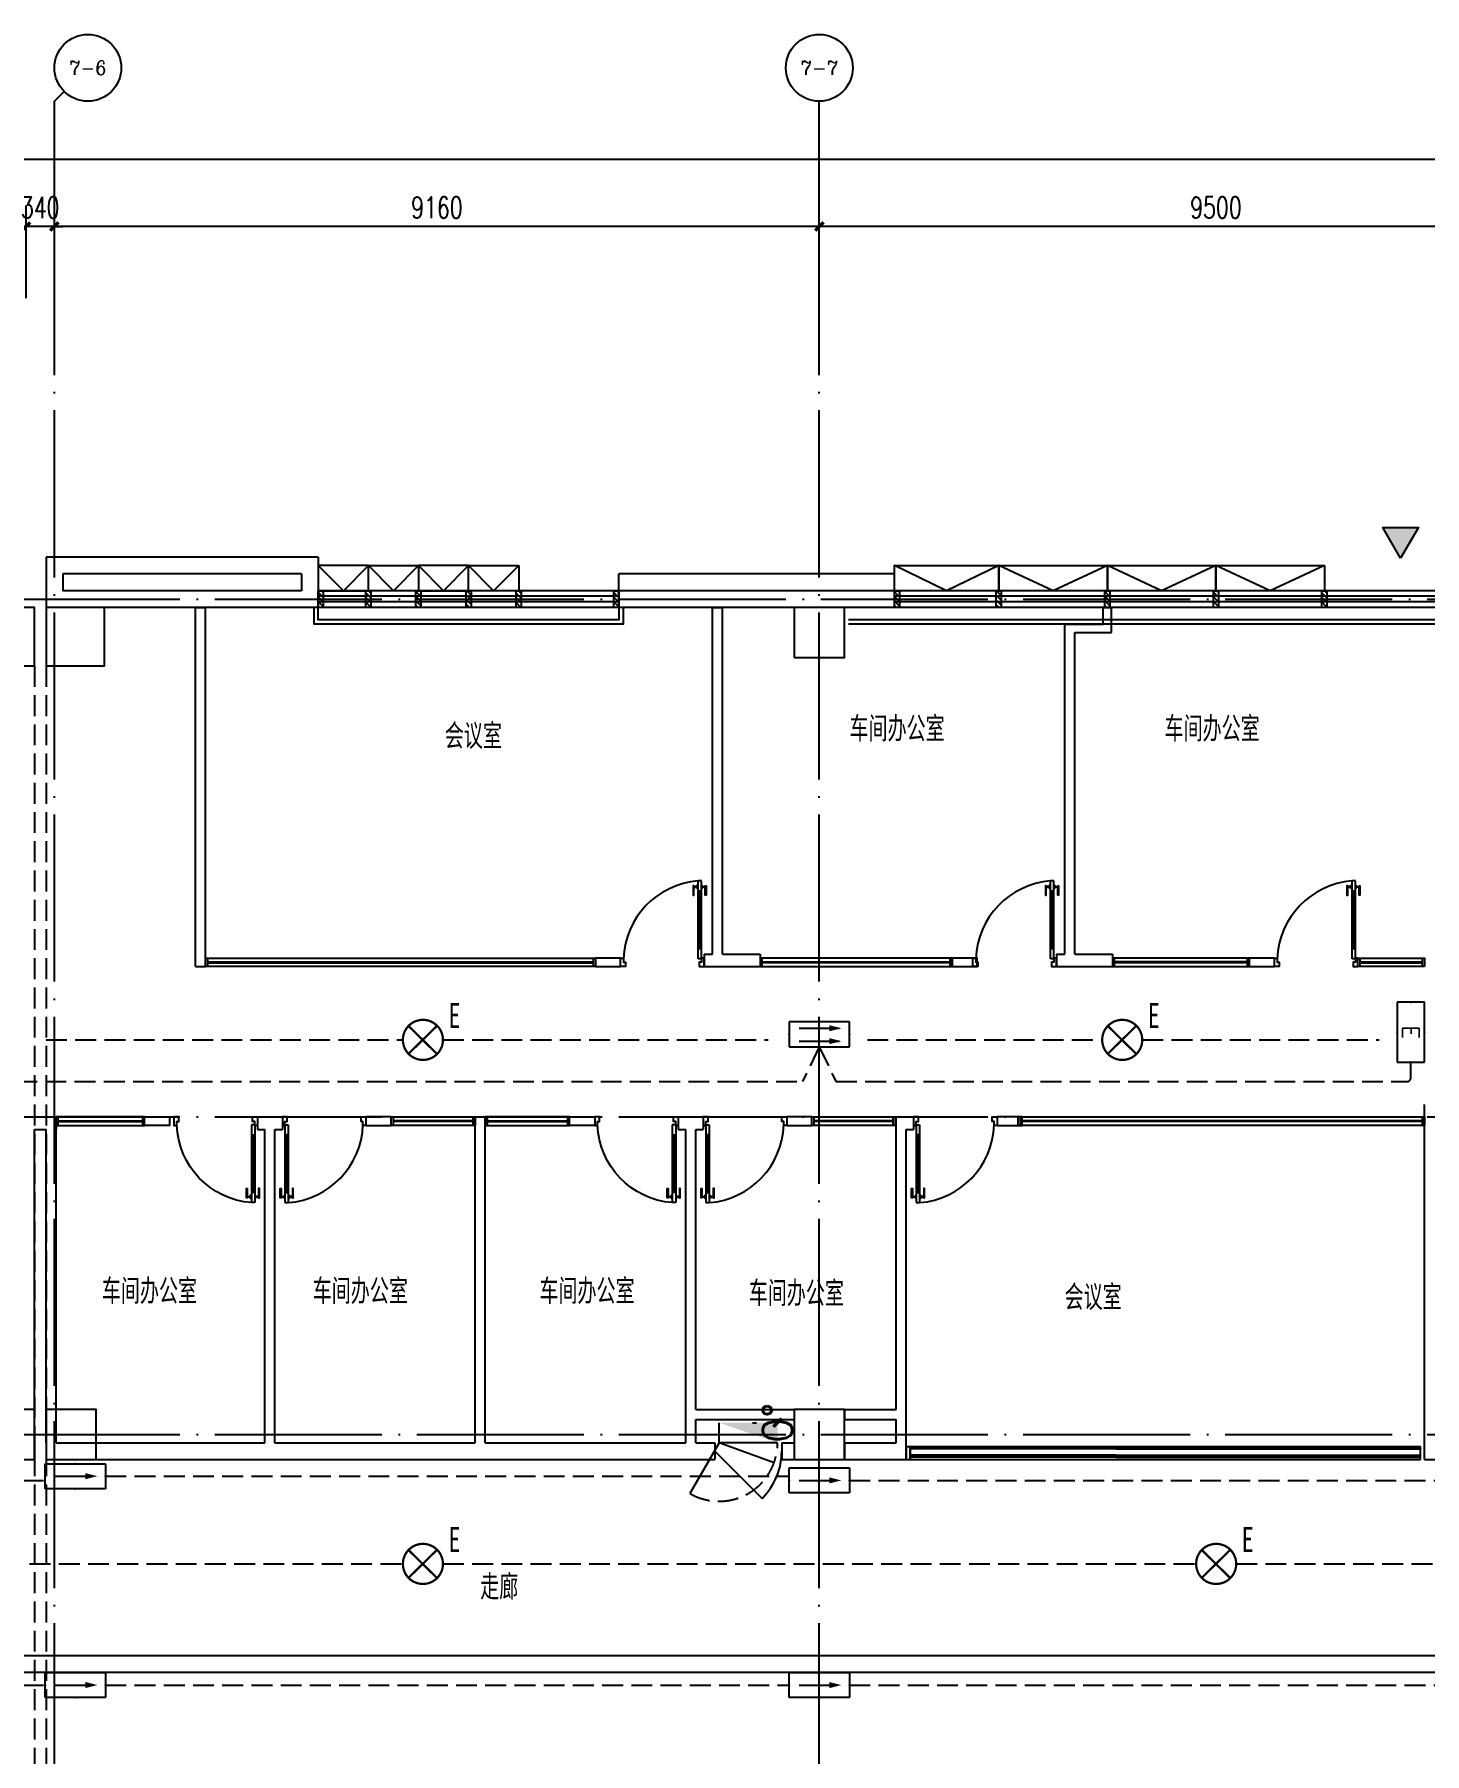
# Model space of a CAD drawing. Extents: x -621157 to 1764546, y -106808 to 741893.
# Drawn here: x 39981 to 56631, y 326179 to 346760 of the extents above; entities that cross this region are included whole.
import ezdxf
from ezdxf.enums import TextEntityAlignment as Align

# ---------------------------------------------------------------- set-up
doc = ezdxf.new("R2010")
doc.units = 0
doc.header["$LTSCALE"] = 1000
doc.header["$MEASUREMENT"] = 0
for name, pattern in [('DASH', [0.35, 0.25, -0.1]), ('XREF-A-101-平面图_t3$0$DASH', [0.35, 0.25, -0.1]), ('XREF-A-101-平面图_t3$0$DOTE', [2.42, 2, -0.2, 0.02, -0.2])]:
    doc.linetypes.add(name, pattern=pattern)
for name, color, linetype in [('0-底图', 7, 'Continuous'), ('AXIS_TEXT', 7, 'Continuous'), ('E-EQUIP-LGT', 3, 'Continuous'), ('EQUIP-照明', 3, 'Continuous'), ('TEL_TEXT', 7, 'Continuous'), ('WIRE-应急', 4, 'DASH'), ('WIRE-照明', 4, 'Continuous'), ('XREF-A-101-平面图_t3$0$A-COLUMN', 8, 'Continuous'), ('XREF-A-101-平面图_t3$0$A-CURTWALL', 8, 'Continuous'), ('XREF-A-101-平面图_t3$0$A-DOTE', 8, 'Continuous'), ('XREF-A-101-平面图_t3$0$A-GROUND', 8, 'Continuous'), ('XREF-A-101-平面图_t3$0$A-RAIL', 8, 'Continuous'), ('XREF-A-101-平面图_t3$0$A-ROOM-CH', 8, 'Continuous'), ('XREF-A-101-平面图_t3$0$A-WALL', 8, 'Continuous'), ('XREF-A-101-平面图_t3$0$A-WALL-FILL', 8, 'Continuous'), ('XREF-A-101-平面图_t3$0$A-WINDOW', 8, 'Continuous'), ('XREF-A-101-平面图_t3$0$A-开启符号', 8, 'Continuous'), ('XREF-A-101-平面图_t3$0$AXIS', 8, 'Continuous'), ('XREF-A-101-平面图_t3$0$DOOR-INF', 8, 'Continuous'), ('XREF-A-101-平面图_t3$0$GLASS WALL-INF', 8, 'Continuous'), ('XREF-A-101-平面图_t3$0$I-WALL-GYPSUM', 8, 'Continuous'), ('XREF-A-101-平面图_t3$0$I-玻璃隔断', 8, 'Continuous'), ('XREF-A-101-平面图_t3$0$P-EQUIPMENT', 8, 'Continuous'), ('XREF-A-101-平面图_t3$0$PARTITION-INF', 8, 'Continuous'), ('XREF-A-101-平面图_t3$0$PUB_HATCH', 8, 'Continuous'), ('XREF-A-101-平面图_t3$0$PUB_TEXT', 8, 'Continuous'), ('XREF-A-101-平面图_t3$0$水-尺寸', 8, 'Continuous'), ('设备-照明', 3, 'Continuous')]:
    doc.layers.add(name, color=color, linetype=linetype)
doc.styles.add('_TEL_DIM', font='SIMPLEX', dxfattribs={"width": 0.8, "height": 3.5, "bigfont": 'HZTXT'})
doc.styles.add('COMPLEX', font='COMPLEX')
doc.styles.get("Standard").update_dxf_attribs({"font": 'romans.shx', "bigfont": 'HZDXC.SHX'})
doc.styles.add('STYLE1', font='simhei.ttf')
doc.styles.add('XREF-A-101-平面图_t3$0$-HZDXCROMANS', font='ROMANS.shx', dxfattribs={"bigfont": 'HZDXC.shx'})
doc.styles.add('XREF-A-101-平面图_t3$0$A-AXIS-LABEL', font='COMPLEX', dxfattribs={"bigfont": 'GBCBIG'})
doc.styles.add('XREF-A-101-平面图_t3$0$A-DIM_T3', font='SIMPLEX', dxfattribs={"width": 0.705882, "bigfont": 'GBCBIG'})
doc.dimstyles.get("Standard").update_dxf_attribs({"dimscale": 100, "dimtxt": 3.5, "dimasz": 1, "dimexe": 2.5, "dimexo": 3, "dimgap": 1.5, "dimtad": 1, "dimdec": 0, "dimzin": 0, "dimdsep": 46, "dimtxsty": 'Standard', "dimblk": 'ARCHTICK', "dimcen": 0.09, "dimadec": 0, "dimazin": 0, "dimtfac": 1, "dimtdec": 0, "dimtix": 1, "dimtmove": 2, "dimatfit": 3, "dimfxl": 0, "dimtolj": 1, "dimtzin": 0, "dimarcsym": 0})
doc.dimstyles.new('XREF-A-101-平面图_t3$0$A-DIM-100', dxfattribs={"dimscale": 100, "dimtxt": 2.55, "dimasz": 1, "dimexe": 2.5, "dimexo": 3, "dimgap": 1, "dimtad": 1, "dimdec": 0, "dimzin": 0, "dimdsep": 46, "dimtxsty": 'XREF-A-101-平面图_t3$0$A-DIM_T3', "dimblk": 'XREF-A-101-平面图_t3$0$_ArchTick', "dimcen": 0.09, "dimclrt": 7, "dimazin": 2, "dimtfac": 1, "dimtdec": 0, "dimtix": 1, "dimtmove": 2, "dimatfit": 3, "dimfxl": 0, "dimtolj": 1, "dimtzin": 0, "dimarcsym": 0})

# ---------------------------------------------------------------- blocks, each defined once
blk = doc.blocks.new('XREF-A-101-平面图_t3$0$柱网4F')
at = {"layer": 'XREF-A-101-平面图_t3$0$A-COLUMN'}
for points in [[(37400, -800), (38100, -800), (38100, -100), (37400, -100)], [(38240, -800), (38940, -800), (38940, -100), (38240, -100)], [(47200, -700), (47800, -700), (47800, -100), (47200, -100)], [(37500, -10300), (38100, -10300), (38100, -9700), (37500, -9700)], [(38240, -10300), (38840, -10300), (38840, -9700), (38240, -9700)], [(47200, -10300), (47800, -10300), (47800, -9700), (47200, -9700)]]:
    blk.add_lwpolyline(points, close=True, dxfattribs=at)
blk = doc.blocks.new('XREF-A-101-平面图_t3$0$G$C869EB286')
at = {"layer": 'XREF-A-101-平面图_t3$0$A-WINDOW'}
h = blk.add_hatch(dxfattribs=at)
h.set_pattern_fill('ANSI31', color=256, scale=25)
h.set_pattern_definition([(45, (-143.957, -89940), (-28.0633, 28.0633), [])])
h.paths.add_polyline_path([(0, 60), (200, 60), (200, 0), (0, 0)])
blk.add_lwpolyline([(0, 60), (200, 60), (200, 0), (0, 0)], close=True, dxfattribs=at)
blk = doc.blocks.new('XREF-A-101-平面图_t3$0$ROOM')
at = {"layer": 'XREF-A-101-平面图_t3$0$A-ROOM-CH', "style": 'XREF-A-101-平面图_t3$0$-HZDXCROMANS', "width": 0.6}
for tag, p in [('中文房间名称', (0, -1000)), ('英文房间名称', (0, -1500))]:
    blk.add_attdef(tag, text='', height=300, dxfattribs=at).set_placement(p, align=Align.CENTER)
blk = doc.blocks.new('_ArchTick')
at = {"color": 0, "linetype": 'ByBlock', "const_width": 0.4}
blk.add_lwpolyline([(-0.5, -0.5), (0.5, 0.5)], dxfattribs=at)
blk = doc.blocks.new('*D25423')
at = {"layer": 'Defpoints', "color": 0}
blk.add_point((0, 0), dxfattribs=at)
blk.add_point((0, 0), dxfattribs=at)
blk.add_point((0, 0), dxfattribs=at)
blk.add_point((0, 0), dxfattribs=at)
at = {"layer": 'XREF-A-101-平面图_t3$0$水-尺寸', "color": 0, "linetype": 'ByBlock', "lineweight": -2}
blk.add_line((0, 300), (0, 250), dxfattribs=at)
blk.add_line((0, 300), (0, 250), dxfattribs=at)
blk.add_arc((0, 0), 0, 180, 180, dxfattribs=at)
at = {"layer": 'XREF-A-101-平面图_t3$0$水-尺寸', "color": 0, "linetype": 'ByBlock', "lineweight": -2, "xscale": 100, "yscale": 100, "zscale": 100}
for rotation in [90, 90.00000000000001]:
    blk.add_blockref('_ArchTick', (0, 0), dxfattribs=dict(at, rotation=rotation))
at = {"layer": 'XREF-A-101-平面图_t3$0$水-尺寸', "color": 0, "insert": (0, 0), "char_height": 350, "attachment_point": 5}
blk.add_mtext('\\A1;0%%d', dxfattribs=at)
blk = doc.blocks.new('XREF-A-101-平面图_t3$0$_ArchTick')
at = {"color": 0, "linetype": 'ByBlock', "const_width": 0.4}
blk.add_lwpolyline([(-0.5, -0.5), (0.5, 0.5)], dxfattribs=at)
blk = doc.blocks.new('*D25496')
at = {"layer": 'Defpoints', "color": 0}
for p in [(47500, 44460), (47500, 43300), (57000, 43300)]:
    blk.add_point(p, dxfattribs=at)
at = {"layer": 'XREF-A-101-平面图_t3$0$AXIS', "color": 0, "lineweight": -2}
for p, q in [((47500, 43600), (47500, 44710)), ((57000, 43600), (57000, 44710)), ((57000, 44460), (47500, 44460))]:
    blk.add_line(p, q, dxfattribs=at)
at = {"layer": 'XREF-A-101-平面图_t3$0$AXIS', "color": 0, "linetype": 'ByBlock', "lineweight": -2, "xscale": 100, "yscale": 100, "zscale": 100, "rotation": 180}
blk.add_blockref('XREF-A-101-平面图_t3$0$_ArchTick', (47500, 44460), dxfattribs=at)
at = {"layer": 'XREF-A-101-平面图_t3$0$AXIS', "color": 0, "linetype": 'ByBlock', "lineweight": -2, "xscale": 100, "yscale": 100, "zscale": 100}
blk.add_blockref('XREF-A-101-平面图_t3$0$_ArchTick', (57000, 44460), dxfattribs=at)
at = {"layer": 'XREF-A-101-平面图_t3$0$AXIS', "color": 7, "insert": (52250, 44687), "char_height": 255, "attachment_point": 5, "style": 'XREF-A-101-平面图_t3$0$A-DIM_T3'}
blk.add_mtext('\\A1;9500', dxfattribs=at)
blk = doc.blocks.new('*D25497')
at = {"layer": 'Defpoints', "color": 0}
for p in [(38340, 44460), (38340, 43300), (47500, 43300)]:
    blk.add_point(p, dxfattribs=at)
at = {"layer": 'XREF-A-101-平面图_t3$0$AXIS', "color": 0, "lineweight": -2}
for p, q in [((38340, 43600), (38340, 44710)), ((47500, 43600), (47500, 44710)), ((47500, 44460), (38340, 44460))]:
    blk.add_line(p, q, dxfattribs=at)
at = {"layer": 'XREF-A-101-平面图_t3$0$AXIS', "color": 0, "linetype": 'ByBlock', "lineweight": -2, "xscale": 100, "yscale": 100, "zscale": 100, "rotation": 180}
blk.add_blockref('XREF-A-101-平面图_t3$0$_ArchTick', (38340, 44460), dxfattribs=at)
at = {"layer": 'XREF-A-101-平面图_t3$0$AXIS', "color": 0, "linetype": 'ByBlock', "lineweight": -2, "xscale": 100, "yscale": 100, "zscale": 100}
blk.add_blockref('XREF-A-101-平面图_t3$0$_ArchTick', (47500, 44460), dxfattribs=at)
at = {"layer": 'XREF-A-101-平面图_t3$0$AXIS', "color": 7, "insert": (42920, 44687), "char_height": 255, "attachment_point": 5, "style": 'XREF-A-101-平面图_t3$0$A-DIM_T3'}
blk.add_mtext('\\A1;9160', dxfattribs=at)
blk = doc.blocks.new('*D25498')
at = {"layer": 'Defpoints', "color": 0}
for p in [(38000, 44460), (38000, 43300), (38340, 43300)]:
    blk.add_point(p, dxfattribs=at)
at = {"layer": 'XREF-A-101-平面图_t3$0$AXIS', "color": 0, "lineweight": -2}
for p, q in [((38000, 43600), (38000, 44710)), ((38340, 43600), (38340, 44710)), ((38000, 44460), (37900, 44460)), ((38340, 44460), (38000, 44460)), ((38340, 44460), (38440, 44460))]:
    blk.add_line(p, q, dxfattribs=at)
at = {"layer": 'XREF-A-101-平面图_t3$0$AXIS', "color": 0, "linetype": 'ByBlock', "lineweight": -2, "xscale": 100, "yscale": 100, "zscale": 100}
blk.add_blockref('XREF-A-101-平面图_t3$0$_ArchTick', (38000, 44460), dxfattribs=at)
at = {"layer": 'XREF-A-101-平面图_t3$0$AXIS', "color": 0, "linetype": 'ByBlock', "lineweight": -2, "xscale": 100, "yscale": 100, "zscale": 100, "rotation": 180}
blk.add_blockref('XREF-A-101-平面图_t3$0$_ArchTick', (38340, 44460), dxfattribs=at)
at = {"layer": 'XREF-A-101-平面图_t3$0$AXIS', "color": 7, "insert": (38170, 44687), "char_height": 255, "attachment_point": 5, "style": 'XREF-A-101-平面图_t3$0$A-DIM_T3'}
blk.add_mtext('\\A1;340', dxfattribs=at)
blk = doc.blocks.new('_AXISO')
blk.add_circle((0, 0), 0.5)
at = {"layer": 'AXIS_TEXT', "style": 'COMPLEX'}
blk.add_attdef('A', text='', height=0.56, dxfattribs=at).set_placement((-0.25, -0.28), (0.25, -0.28), align=Align.FIT)
blk = doc.blocks.new('*D25505')
at = {"layer": 'Defpoints', "color": 0}
for p in [(-500, 45260), (-500, 43300), (66800, 43300)]:
    blk.add_point(p, dxfattribs=at)
at = {"layer": 'XREF-A-101-平面图_t3$0$AXIS', "color": 0, "lineweight": -2}
for p, q in [((-500, 43600), (-500, 45510)), ((66800, 43600), (66800, 45510)), ((66800, 45260), (-500, 45260))]:
    blk.add_line(p, q, dxfattribs=at)
at = {"layer": 'XREF-A-101-平面图_t3$0$AXIS', "color": 0, "linetype": 'ByBlock', "lineweight": -2, "xscale": 100, "yscale": 100, "zscale": 100, "rotation": 180}
blk.add_blockref('XREF-A-101-平面图_t3$0$_ArchTick', (-500, 45260), dxfattribs=at)
at = {"layer": 'XREF-A-101-平面图_t3$0$AXIS', "color": 0, "linetype": 'ByBlock', "lineweight": -2, "xscale": 100, "yscale": 100, "zscale": 100}
blk.add_blockref('XREF-A-101-平面图_t3$0$_ArchTick', (66800, 45260), dxfattribs=at)
at = {"layer": 'XREF-A-101-平面图_t3$0$AXIS', "color": 7, "insert": (33150, 45487), "char_height": 255, "attachment_point": 5, "style": 'XREF-A-101-平面图_t3$0$A-DIM_T3'}
blk.add_mtext('\\A1;67300', dxfattribs=at)
blk = doc.blocks.new('*U25351')
at = {"color": 1}
for p, q in [((1428, 9973), (1428, 7514)), ((1433, 9973), (1433, 7514)), ((1438, 9973), (1438, 7514)), ((1443, 9973), (1443, 7514)), ((1448, 9973), (1448, 7514)), ((1453, 9973), (1453, 7514)), ((1429, 7513), (1428, 7514)), ((1429, 7513), (1432, 7513)), ((1433, 7514), (1432, 7513)), ((1433, 7514), (1438, 7514)), ((1439, 7513), (1438, 7514)), ((1439, 7513), (1442, 7513)), ((1443, 7514), (1442, 7513)), ((1443, 7514), (1448, 7514)), ((1449, 7513), (1448, 7514)), ((1449, 7513), (1452, 7513)), ((1453, 7514), (1452, 7513))]:
    blk.add_line(p, q, dxfattribs=at)
blk = doc.blocks.new('*U25352')
at = {"color": 1}
for p, q in [((3016, 1134), (3015, 1133)), ((3015, 1133), (3015, 1129)), ((3016, 1128), (3015, 1129)), ((5475, 1134), (3016, 1134)), ((5475, 1128), (3016, 1128))]:
    blk.add_line(p, q, dxfattribs=at)
blk = doc.blocks.new('*U25353')
at = {"color": 1}
for p, q in [((1428, 11163), (1428, 7514)), ((1433, 11163), (1433, 7514)), ((1438, 11163), (1438, 7514)), ((1443, 11163), (1443, 7514)), ((1448, 11163), (1448, 7514)), ((1453, 11163), (1453, 7514)), ((1429, 7513), (1428, 7514)), ((1429, 7513), (1432, 7513)), ((1433, 7514), (1432, 7513)), ((1433, 7514), (1438, 7514)), ((1439, 7513), (1438, 7514)), ((1439, 7513), (1442, 7513)), ((1443, 7514), (1442, 7513)), ((1443, 7514), (1448, 7514)), ((1449, 7513), (1448, 7514)), ((1449, 7513), (1452, 7513)), ((1453, 7514), (1452, 7513))]:
    blk.add_line(p, q, dxfattribs=at)
blk = doc.blocks.new('*U25358')
at = {"color": 1}
for p, q in [((3016, 1134), (3015, 1133)), ((3015, 1133), (3015, 1129)), ((3016, 1128), (3015, 1129)), ((6665, 1134), (3016, 1134)), ((6665, 1128), (3016, 1128))]:
    blk.add_line(p, q, dxfattribs=at)
blk = doc.blocks.new('XREF-A-101-平面图_t3$0$A$C4A4B287C')
at = {"layer": 'XREF-A-101-平面图_t3$0$GLASS WALL-INF', "elevation": -1}
blk.add_lwpolyline([(100, 300), (100, 0), (0, 0), (0, 300)], close=True, dxfattribs=at)
blk = doc.blocks.new('*U25359')
at = {"layer": 'XREF-A-101-平面图_t3$0$PARTITION-INF', "color": 8}
for p, q in [((-20371, 43130), (-18121, 43130)), ((-18121, 43030), (-20371, 43030))]:
    blk.add_line(p, q, dxfattribs=at)
at = {"layer": 'XREF-A-101-平面图_t3$0$PARTITION-INF', "color": 5}
for p, q in [((-18121, 43085), (-20371, 43085)), ((-18121, 43075), (-20371, 43075))]:
    blk.add_line(p, q, dxfattribs=at)
for points in [[(-20396, 43130), (-20371, 43130), (-20371, 43030), (-20396, 43030)], [(-18121, 43130), (-18096, 43130), (-18096, 43030), (-18121, 43030)]]:
    blk.add_lwpolyline(points, close=True, dxfattribs=at)
blk = doc.blocks.new('XREF-A-101-平面图_t3$0$EW23')
at = {"color": 5}
for p, q in [((7205, 24900, 0), (7205, 23970, 0)), ((7205, 24900, 0), (7245, 24900, 0)), ((7245, 24780, 0), (7205, 24780, 0)), ((7245, 24900, 0), (7245, 23970, 0)), ((7205, 24090, 0), (7246, 24090, 0)), ((7205, 23970, 0), (7245, 23970, 0))]:
    blk.add_line(p, q, dxfattribs=at)
at = {"color": 5, "elevation": 0}
for points in [[(7215, 24995), (7175, 24995), (7175, 24895), (7205, 24895), (7205, 24940), (7233, 24940), (7233, 24985), (7233, 24995), (7215, 24995)], [(8135, 24995), (8175, 24995), (8175, 24895), (8140, 24895), (8140, 24940), (8117, 24940), (8117, 24985), (8117, 24995), (8135, 24995)]]:
    blk.add_lwpolyline(points, close=True, dxfattribs=at)
at = {"color": 8, "elevation": 0}
for points in [[(7228, 24780), (7228, 24090)], [(7160, 24035), (7160, 24026), (7150, 24026), (7150, 24140), (7160, 24140), (7160, 24045)], [(7296, 24035), (7296, 24026), (7306, 24026), (7306, 24140), (7296, 24140), (7296, 24045)]]:
    blk.add_lwpolyline(points, dxfattribs=at)
for points in [[(7200, 24035), (7154, 24035), (7154, 24045), (7200, 24045)], [(7205, 24021), (7200, 24021), (7200, 24059), (7205, 24059)], [(7246, 24021), (7256, 24021), (7256, 24059), (7246, 24059)], [(7256, 24035), (7302, 24035), (7302, 24045), (7256, 24045)]]:
    blk.add_lwpolyline(points, close=True, dxfattribs=at)
at = {"color": 8}
blk.add_arc((7172, 24936, 0), 969, 274.4003, 357.8611, dxfattribs=at)
blk = doc.blocks.new('*U25360')
at = {"layer": 'XREF-A-101-平面图_t3$0$PARTITION-INF', "color": 8}
for p, q in [((-19711, 43130), (-18121, 43130)), ((-18121, 43030), (-19711, 43030))]:
    blk.add_line(p, q, dxfattribs=at)
at = {"layer": 'XREF-A-101-平面图_t3$0$PARTITION-INF', "color": 5}
for p, q in [((-18121, 43085), (-19711, 43085)), ((-18121, 43075), (-19711, 43075))]:
    blk.add_line(p, q, dxfattribs=at)
for points in [[(-19736, 43130), (-19711, 43130), (-19711, 43030), (-19736, 43030)], [(-18121, 43130), (-18096, 43130), (-18096, 43030), (-18121, 43030)]]:
    blk.add_lwpolyline(points, close=True, dxfattribs=at)
blk = doc.blocks.new('*U25361')
at = {"layer": 'XREF-A-101-平面图_t3$0$PARTITION-INF', "color": 8}
for p, q in [((-21681, 43130), (-20931, 43130)), ((-20931, 43030), (-21681, 43030))]:
    blk.add_line(p, q, dxfattribs=at)
at = {"layer": 'XREF-A-101-平面图_t3$0$PARTITION-INF', "color": 5}
for p, q in [((-20931, 43085), (-21681, 43085)), ((-20931, 43075), (-21681, 43075))]:
    blk.add_line(p, q, dxfattribs=at)
for points in [[(-21706, 43130), (-21681, 43130), (-21681, 43030), (-21706, 43030)], [(-20931, 43130), (-20906, 43130), (-20906, 43030), (-20931, 43030)]]:
    blk.add_lwpolyline(points, close=True, dxfattribs=at)
blk = doc.blocks.new('*U25362')
at = {"layer": 'XREF-A-101-平面图_t3$0$PARTITION-INF', "color": 8}
for p, q in [((-21681, 43130), (-17062, 43130)), ((-17062, 43030), (-21681, 43030))]:
    blk.add_line(p, q, dxfattribs=at)
at = {"layer": 'XREF-A-101-平面图_t3$0$PARTITION-INF', "color": 5}
for p, q in [((-17062, 43085), (-21681, 43085)), ((-17062, 43075), (-21681, 43075))]:
    blk.add_line(p, q, dxfattribs=at)
for points in [[(-21706, 43130), (-21681, 43130), (-21681, 43030), (-21706, 43030)], [(-17062, 43130), (-17037, 43130), (-17037, 43030), (-17062, 43030)]]:
    blk.add_lwpolyline(points, close=True, dxfattribs=at)
blk = doc.blocks.new('*U25364')
at = {"layer": 'XREF-A-101-平面图_t3$0$PARTITION-INF', "color": 8}
for p, q in [((-22841, 43130), (-18022, 43130)), ((-18022, 43030), (-22841, 43030))]:
    blk.add_line(p, q, dxfattribs=at)
at = {"layer": 'XREF-A-101-平面图_t3$0$PARTITION-INF', "color": 5}
for p, q in [((-18022, 43085), (-22841, 43085)), ((-18022, 43075), (-22841, 43075))]:
    blk.add_line(p, q, dxfattribs=at)
for points in [[(-22866, 43130), (-22841, 43130), (-22841, 43030), (-22866, 43030)], [(-18022, 43130), (-17997, 43130), (-17997, 43030), (-18022, 43030)]]:
    blk.add_lwpolyline(points, close=True, dxfattribs=at)
blk = doc.blocks.new('*U25365')
at = {"layer": 'XREF-A-101-平面图_t3$0$PARTITION-INF', "color": 8}
for p, q in [((-21702, 43130), (-20742, 43130)), ((-20742, 43030), (-21702, 43030))]:
    blk.add_line(p, q, dxfattribs=at)
at = {"layer": 'XREF-A-101-平面图_t3$0$PARTITION-INF', "color": 5}
for p, q in [((-20742, 43085), (-21702, 43085)), ((-20742, 43075), (-21702, 43075))]:
    blk.add_line(p, q, dxfattribs=at)
for points in [[(-21727, 43130), (-21702, 43130), (-21702, 43030), (-21727, 43030)], [(-20742, 43130), (-20717, 43130), (-20717, 43030), (-20742, 43030)]]:
    blk.add_lwpolyline(points, close=True, dxfattribs=at)
blk = doc.blocks.new('*U25366')
at = {"layer": 'XREF-A-101-平面图_t3$0$PARTITION-INF', "color": 8}
for p, q in [((-21691, 43130), (-20742, 43130)), ((-20742, 43030), (-21691, 43030))]:
    blk.add_line(p, q, dxfattribs=at)
at = {"layer": 'XREF-A-101-平面图_t3$0$PARTITION-INF', "color": 5}
for p, q in [((-20742, 43085), (-21691, 43085)), ((-20742, 43075), (-21691, 43075))]:
    blk.add_line(p, q, dxfattribs=at)
for points in [[(-21716, 43130), (-21691, 43130), (-21691, 43030), (-21716, 43030)], [(-20742, 43130), (-20717, 43130), (-20717, 43030), (-20742, 43030)]]:
    blk.add_lwpolyline(points, close=True, dxfattribs=at)
blk = doc.blocks.new('*U25367')
at = {"layer": 'XREF-A-101-平面图_t3$0$PARTITION-INF', "color": 8}
for p, q in [((-21712, 43130), (-20702, 43130)), ((-20702, 43030), (-21712, 43030))]:
    blk.add_line(p, q, dxfattribs=at)
at = {"layer": 'XREF-A-101-平面图_t3$0$PARTITION-INF', "color": 5}
for p, q in [((-20702, 43085), (-21712, 43085)), ((-20702, 43075), (-21712, 43075))]:
    blk.add_line(p, q, dxfattribs=at)
for points in [[(-21737, 43130), (-21712, 43130), (-21712, 43030), (-21737, 43030)], [(-20702, 43130), (-20677, 43130), (-20677, 43030), (-20702, 43030)]]:
    blk.add_lwpolyline(points, close=True, dxfattribs=at)
blk = doc.blocks.new('*U25368')
at = {"layer": 'XREF-A-101-平面图_t3$0$PARTITION-INF', "color": 8}
for p, q in [((-21681, 43130), (-20722, 43130)), ((-20722, 43030), (-21681, 43030))]:
    blk.add_line(p, q, dxfattribs=at)
at = {"layer": 'XREF-A-101-平面图_t3$0$PARTITION-INF', "color": 5}
for p, q in [((-20722, 43085), (-21681, 43085)), ((-20722, 43075), (-21681, 43075))]:
    blk.add_line(p, q, dxfattribs=at)
for points in [[(-21706, 43130), (-21681, 43130), (-21681, 43030), (-21706, 43030)], [(-20722, 43130), (-20697, 43130), (-20697, 43030), (-20722, 43030)]]:
    blk.add_lwpolyline(points, close=True, dxfattribs=at)
blk = doc.blocks.new('XREF-A-101-平面图_t3$0$G$CFDD5568B')
at = {"layer": 'XREF-A-101-平面图_t3$0$I-玻璃隔断'}
for points in [[(48490, -10200), (48490, -10050), (48440, -10050), (48440, -10200)], [(54600, -10200), (54600, -10050), (48490, -10050), (48490, -10200)]]:
    blk.add_lwpolyline(points, close=True, dxfattribs=at)
at = {"layer": 'XREF-A-101-平面图_t3$0$DOOR-INF'}
for name, p, rotation in [('XREF-A-101-平面图_t3$0$EW23', (53195, 20695, 0), 180), ('XREF-A-101-平面图_t3$0$EW23', (57415, 20695, 0), 180), ('XREF-A-101-平面图_t3$0$EW23', (61025, 20695, 0), 180), ('XREF-A-101-平面图_t3$0$A$C4A4B287C', (39620, -6200, 1), 89.99999999968206), ('XREF-A-101-平面图_t3$0$A$C4A4B287C', (44710, -6200, 2), 89.99999999968206)]:
    blk.add_blockref(name, p, dxfattribs=dict(at, rotation=rotation))
at = {"layer": 'XREF-A-101-平面图_t3$0$DOOR-INF', "xscale": -1}
for p, rotation in [((45019, -4200), 90.00000000031785), ((49290, -4200, 1), 90.00000000031785), ((52850, -4200, 1), 90.00000000031785), ((41971, -6200, 1), 270.000000000318), ((47011, -6200, 1), 270.000000000318), ((49531, -6200, 0), 270.000000000318)]:
    blk.add_blockref('XREF-A-101-平面图_t3$0$A$C4A4B287C', p, dxfattribs=dict(at, rotation=rotation))
for p in [(47845, -31095, 1), (52885, -31095, 1)]:
    blk.add_blockref('XREF-A-101-平面图_t3$0$EW23', p, dxfattribs=at)
at = {"layer": 'XREF-A-101-平面图_t3$0$DOOR-INF'}
for p in [(33795, -31095, 1), (38835, -31095, 1), (41355, -31095, 0)]:
    blk.add_blockref('XREF-A-101-平面图_t3$0$EW23', p, dxfattribs=at)
at = {"layer": 'XREF-A-101-平面图_t3$0$I-玻璃隔断', "color": 1}
blk.add_blockref('*U25352', (45475, -11199), dxfattribs=at)
at = {"layer": 'XREF-A-101-平面图_t3$0$I-玻璃隔断', "color": 1, "xscale": -1}
blk.add_blockref('*U25358', (57615, -11199), dxfattribs=at)
at = {"layer": 'XREF-A-101-平面图_t3$0$I-玻璃隔断', "color": 1, "xscale": -1, "rotation": 270}
blk.add_blockref('*U25351', (40977, -11602), dxfattribs=at)
at = {"layer": 'XREF-A-101-平面图_t3$0$I-玻璃隔断', "color": 1, "rotation": 90.00000000000001}
blk.add_blockref('*U25353', (62113, -11602), dxfattribs=at)
at = {"layer": 'XREF-A-101-平面图_t3$0$PARTITION-INF', "rotation": 180}
for name, p in [('*U25362', (23013, 38831, -1)), ('*U25361', (32944, 38831))]:
    blk.add_blockref(name, p, dxfattribs=at)
at = {"layer": 'XREF-A-101-平面图_t3$0$PARTITION-INF', "xscale": -1, "rotation": 180}
for name, p in [('*U25359', (67086, 38830)), ('*U25360', (70646, 38831, 1))]:
    blk.add_blockref(name, p, dxfattribs=at)
at = {"layer": 'XREF-A-101-平面图_t3$0$PARTITION-INF', "xscale": -1}
for name, p in [('*U25367', (17583, -49230, 0)), ('*U25365', (22683, -49230, 0))]:
    blk.add_blockref(name, p, dxfattribs=at)
at = {"layer": 'XREF-A-101-平面图_t3$0$PARTITION-INF'}
for name, p in [('*U25368', (63977, -49230, 0)), ('*U25366', (69027, -49230, 1)), ('*U25364', (72647, -49230))]:
    blk.add_blockref(name, p, dxfattribs=at)
blk = doc.blocks.new('XREF-A-101-平面图_t3$0$bz1')
at = {"layer": 'XREF-A-101-平面图_t3$0$PUB_HATCH'}
h = blk.add_hatch(color=1, dxfattribs=at)
h.dxf.hatch_style = 1
h.paths.add_polyline_path([(4866032, -641203), (4865818, -641573), (4866245, -641573)])
at = {"layer": 'XREF-A-101-平面图_t3$0$PUB_TEXT', "color": 1}
blk.add_lwpolyline([(4866032, -641203), (4865818, -641573), (4866245, -641573)], close=True, dxfattribs=at)
blk = doc.blocks.new('XREF-A-101-平面图_t3$0$G$C34B60025')
at = {"xscale": -1, "rotation": 180}
blk.add_blockref('XREF-A-101-平面图_t3$0$bz1', (-4811670, -440615), dxfattribs=at)
blk = doc.blocks.new('XREF-A-101-平面图_t3$0$DOOR2DLIB$SYSLIB$00000101')
at = {"color": 0}
blk.add_line((0.5, 0), (-0.207, 0.707), dxfattribs=at)
blk.add_arc((0.5, 0), 1, 135, 180, dxfattribs=at)
blk = doc.blocks.new('HC002631130701')
at = {"layer": 'WIRE-照明', "color": 0}
for p, q in [((-3.6, 3), (3.6, 3)), ((-3.6, 0), (-3.6, 3)), ((3.6, 3), (3.6, 0)), ((3.6, 0), (-3.6, 0)), ((-2.4, 1.5), (1.2, 1.5))]:
    blk.add_line(p, q, dxfattribs=at)
for p in [(0, 3), (-3.6, 1.5), (0, 0), (3.6, 1.5)]:
    blk.add_point(p, dxfattribs=at)
blk.add_solid([(1.2, 1.86), (2.64, 1.5), (1.2, 1.14)], dxfattribs=at)
at = {"color": 0, "width": 0.7}
blk.add_attdef('PSFHATT', (3.62, 0), '', height=0.025, dxfattribs=at)
at = {"layer": 'TEL_TEXT', "color": 0, "style": '_TEL_DIM', "flags": 1}
blk.add_attdef('A', text='', height=0.0001, dxfattribs=at).set_placement((0, 3), align=Align.MIDDLE_CENTER)
blk = doc.blocks.new('HC002633132082')
at = {"layer": 'EQUIP-照明', "color": 0, "linetype": 'Continuous', "const_width": 0.267}
blk.add_lwpolyline([(-2.37, 0, 1), (2.43, 0, 1)], format="xyb", close=True, dxfattribs=at)
for points in [[(-1.7, 1.67), (1.7, -1.67)], [(-1.7, -1.67), (-1.7, -1.67), (1.7, 1.67)]]:
    blk.add_lwpolyline(points, dxfattribs=at)
at = {"layer": 'EQUIP-照明', "color": 0}
blk.add_point((0, 0), dxfattribs=at)
at = {"color": 0, "width": 0.7}
blk.add_attdef('PSFHATT', (4.48, -2.4), '', height=0.025, dxfattribs=at)
at = {"layer": 'EQUIP-照明', "color": 0, "style": 'STYLE1', "width": 0.7}
blk.add_text('E', height=3, dxfattribs=at).set_placement((3.81, 1.42), align=Align.CENTER)
at = {"layer": 'EQUIP-照明', "color": 0, "style": '_TEL_DIM', "flags": 1}
blk.add_attdef('A', text='', height=0.0001, dxfattribs=at).set_placement((0.03, 0), align=Align.MIDDLE_CENTER)
blk = doc.blocks.new('HC002649110740')
at = {"layer": 'EQUIP-照明', "color": 0}
for p, q in [((3.6, 3.3), (-3.6, 3.3)), ((-3.6, 3.3), (-3.6, 0)), ((3.6, 0), (3.6, 3.3)), ((-3.6, 0), (3.6, 0))]:
    blk.add_line(p, q, dxfattribs=at)
for p in [(0, 3.3), (-3.6, 1.65), (0, 0), (3.6, 1.65)]:
    blk.add_point(p, dxfattribs=at)
at = {"color": 0, "width": 0.7}
blk.add_attdef('PSFHATT', (9.31, 0), '', height=0.025, dxfattribs=at)
at = {"layer": 'EQUIP-照明', "color": 0, "style": '_TEL_DIM'}
blk.add_attdef('$TEXT$', text='', height=2, dxfattribs=at).set_placement((0, 1.65), align=Align.MIDDLE_CENTER)
at = {"layer": 'EQUIP-照明', "color": 0, "style": '_TEL_DIM', "flags": 1}
blk.add_attdef('A', text='', height=0.0001, dxfattribs=at).set_placement((0, 0), align=Align.MIDDLE_CENTER)
blk = doc.blocks.new('HC002651110953')
at = {"layer": 'E-EQUIP-LGT', "color": 0}
for p, q in [((-7.2, 1.5), (-7.2, -1.5)), ((0, 1.5), (-7.2, 1.5)), ((-6, 0.74), (-1.2, 0.74)), ((0, -1.5), (0, 1.5)), ((-7.2, -1.5), (0, -1.5)), ((-6, -0.8), (-1.2, -0.8))]:
    blk.add_line(p, q, dxfattribs=at)
for p in [(-7.2, 0), (0, 0)]:
    blk.add_point(p, dxfattribs=at)
for points in [[(-2.4, 0.38), (-0.96, 0.74), (-2.4, 1.1)], [(-2.4, -1.16), (-0.96, -0.8), (-2.4, -0.44)]]:
    blk.add_solid(points, dxfattribs=at)
at = {"color": 0, "width": 0.7}
blk.add_attdef('PSFHATT', (0.02, -1.5), '', height=0.025, dxfattribs=at)
at = {"layer": 'E-EQUIP-LGT', "color": 0, "style": '_TEL_DIM', "flags": 1}
for tag in ['A', 'REMARK']:
    blk.add_attdef(tag, text='', height=0.0001, dxfattribs=at).set_placement((-3.6, -1.5), align=Align.MIDDLE_CENTER)
blk = doc.blocks.new('XREF-A-101-平面图_t3$0$单出口消火栓新')
for p, q in [((-240, 700), (-846.2, 1050)), ((-479.4, 42.2), (-240, 700)), ((-240, 0), (-240, 700)), ((-240, 700), (0, 700))]:
    blk.add_line(p, q)
at = {"color": 0, "linetype": 'XREF-A-101-平面图_t3$0$DASH'}
blk.add_arc((-240, 700), 700, 150, 270, dxfattribs=at)
blk.add_solid([(-240, 0), (0, 0), (0, 700)])
at = {"layer": 'XREF-A-101-平面图_t3$0$水-尺寸', "linetype": 'ByBlock'}
dim = blk.add_angular_dim_3p(base=(0, 0), center=(0, 0), p1=(0, 0), p2=(0, 0), dimstyle='Standard', dxfattribs=at)
dim.commit()
dim.dimension.update_dxf_attribs({"geometry": '*D25423', "text_midpoint": (0, 0)})
blk = doc.blocks.new('XREF-A-101-平面图_t3$0$G$C156FCA62')
at = {"layer": 'XREF-A-101-平面图_t3$0$P-EQUIPMENT', "rotation": 90}
blk.add_blockref('XREF-A-101-平面图_t3$0$单出口消火栓新', (47000, 330140), dxfattribs=at)
blk = doc.blocks.new('XREF-A-101-平面图_t3$0$轴网(3)')
at = {"layer": 'XREF-A-101-平面图_t3$0$A-DOTE', "linetype": 'XREF-A-101-平面图_t3$0$DOTE'}
for p, q in [((38340, -3300), (38340, 43300)), ((47500, -3300), (47500, 43300)), ((-3300, 40000), (69800, 40000)), ((-3300, 33800), (69800, 33800)), ((-3300, 30000), (69800, 30000))]:
    blk.add_line(p, q, dxfattribs=at)
at = {"layer": 'XREF-A-101-平面图_t3$0$AXIS'}
for p, q in [((38340, 45959.5), (38457.2, 46076.7)), ((38340, 43300), (38340, 45959.5)), ((47500, 43300), (47500, 45959.5))]:
    blk.add_line(p, q, dxfattribs=at)
ref = blk.add_blockref('_AXISO', (38740, 46359.5), dxfattribs=dict(at, xscale=800, yscale=800, zscale=800))
ref.add_attrib('A', '7-6', dxfattribs={"color": 7, "height": 168.54, "style": 'XREF-A-101-平面图_t3$0$A-AXIS-LABEL', "width": 0.933333}).set_placement((38515.3, 46275.2), (38964.7, 46275.2), align=Align.FIT)
ref = blk.add_blockref('_AXISO', (47500, 46359.5), dxfattribs=dict(at, xscale=800, yscale=800, zscale=800))
ref.add_attrib('A', '7-7', dxfattribs={"color": 7, "height": 168.54, "style": 'XREF-A-101-平面图_t3$0$A-AXIS-LABEL', "width": 0.933333}).set_placement((47275.3, 46275.2), (47724.7, 46275.2), align=Align.FIT)
for p1, p2, distance, picture, middle in [((66800, 43300), (-500, 43300), -1959.5, '*D25505', (33150, 45487)), ((38340, 43300), (38000, 43300), -1159.5, '*D25498', (38170, 44687)), ((47500, 43300), (38340, 43300), -1159.5, '*D25497', (42920, 44687)), ((57000, 43300), (47500, 43300), -1159.5, '*D25496', (52250, 44687))]:
    dim = blk.add_aligned_dim(p1=p1, p2=p2, distance=distance, dimstyle='XREF-A-101-平面图_t3$0$A-DIM-100', dxfattribs=at)
    dim.commit()
    dim.dimension.update_dxf_attribs({"geometry": picture, "text_midpoint": middle})
blk = doc.blocks.new('XREF-A-101-平面图_t3$0$G$C646F86AA')
at = {"layer": 'XREF-A-101-平面图_t3$0$P-EQUIPMENT', "rotation": 90}
blk.add_blockref('XREF-A-101-平面图_t3$0$单出口消火栓新', (47000, 330140), dxfattribs=at)
blk = doc.blocks.new('XREF-A-101-平面图_t3')
at = {"layer": 'XREF-A-101-平面图_t3$0$A-CURTWALL'}
for p, q in [((245100, 340100), (241500, 340100)), ((241500, 339900), (241500, 340100)), ((245100, 340033), (241500, 340033)), ((263900, 340100), (248400, 340100)), ((263900, 340033), (248400, 340033)), ((245100, 339967), (241500, 339967)), ((245100, 339900), (241500, 339900)), ((263900, 339967), (248400, 339967)), ((263900, 339900), (248400, 339900))]:
    blk.add_line(p, q, dxfattribs=at)
at = {"layer": 'XREF-A-101-平面图_t3$0$A-GROUND', "linetype": 'XREF-A-101-平面图_t3$0$DASH'}
for points in [[(238100, 339200), (238100, 300400)], [(238240, 339200), (238240, 300600)]]:
    blk.add_lwpolyline(points, dxfattribs=at)
at = {"layer": 'XREF-A-101-平面图_t3$0$A-RAIL'}
for points in [[(245150, 339900), (245150, 339700), (241450, 339700), (241450, 339900)], [(245100, 339900), (245100, 339750), (241500, 339750), (241500, 339900)], [(256650, 339750), (247850, 339750)], [(256650, 339700), (247850, 339700)]]:
    blk.add_lwpolyline(points, dxfattribs=at)
at = {"layer": 'XREF-A-101-平面图_t3$0$A-WALL'}
blk.add_line((255900, 327150), (221400, 327150), dxfattribs=at)
at = {"layer": 'XREF-A-101-平面图_t3$0$A-WALL-FILL', "color": 171}
for p, q in [((241500, 340500), (238240, 340500)), ((238240, 340500), (238240, 339900)), ((241500, 340500), (241500, 339900)), ((241300, 340300), (238440, 340300)), ((238440, 340300), (238440, 340100)), ((241300, 340300), (241300, 340100)), ((248400, 340300), (245100, 340300)), ((245100, 340100), (245100, 340300)), ((248400, 340100), (248400, 340300)), ((241300, 340100), (238440, 340100)), ((248400, 340100), (245100, 340100)), ((248400, 340100), (245100, 340100)), ((245100, 339900), (245100, 340100)), ((248400, 339900), (248400, 340100)), ((241500, 339900), (238240, 339900)), ((248400, 339900), (245100, 339900))]:
    blk.add_line(p, q, dxfattribs=at)
at = {"layer": 'XREF-A-101-平面图_t3$0$A-开启符号', "linetype": 'Continuous'}
for points in [[(241500, 340400), (241500, 340100), (242100, 340100), (242100, 340400)], [(242700, 340400), (242700, 340100), (242100, 340100), (242100, 340400)], [(242700, 340400), (242700, 340100), (243300, 340100), (243300, 340400)], [(243900, 340400), (243900, 340100), (243300, 340100), (243300, 340400)], [(249650, 340400), (249650, 340100), (248400, 340100), (248400, 340400)], [(250950, 340400), (250950, 340100), (249650, 340100), (249650, 340400)], [(252250, 340400), (252250, 340100), (250950, 340100), (250950, 340400)], [(253550, 340400), (253550, 340100), (252250, 340100), (252250, 340400)]]:
    blk.add_lwpolyline(points, close=True, dxfattribs=at)
for points in [[(241500, 340400), (241800, 340100), (242100, 340400)], [(242700, 340400), (242400, 340100), (242100, 340400)], [(242700, 340400), (243000, 340100), (243300, 340400)], [(243900, 340400), (243600, 340100), (243300, 340400)], [(249650, 340400), (249025, 340100), (248400, 340400)], [(250950, 340400), (250300, 340100), (249650, 340400)], [(252250, 340400), (251600, 340100), (250950, 340400)], [(253550, 340400), (252900, 340100), (252250, 340400)]]:
    blk.add_lwpolyline(points, dxfattribs=at)
at = {"layer": 'XREF-A-101-平面图_t3$0$I-WALL-GYPSUM'}
for p, q in [((240030, 339900), (240150, 339900)), ((246220, 339900), (246340, 339900)), ((250900, 339700), (250900, 339900)), ((250900, 339900), (251000, 339900)), ((251000, 339600), (251000, 339900)), ((250440, 339700), (250900, 339700)), ((250560, 339600), (251000, 339600))]:
    blk.add_line(p, q, dxfattribs=at)
blk.add_blockref('XREF-A-101-平面图_t3$0$G$C156FCA62', (200000, 0))
at = {"layer": 'XREF-A-101-平面图_t3$0$A-COLUMN'}
blk.add_blockref('XREF-A-101-平面图_t3$0$柱网4F', (200000, 340000), dxfattribs=at)
at = {"layer": 'XREF-A-101-平面图_t3$0$A-DOTE'}
blk.add_blockref('XREF-A-101-平面图_t3$0$轴网(3)', (200000, 300000), dxfattribs=at)
at = {"layer": 'XREF-A-101-平面图_t3$0$A-ROOM-CH'}
ref = blk.add_blockref('XREF-A-101-平面图_t3$0$ROOM', (248432, 339294), dxfattribs=at)
ref.add_attrib('中文房间名称', '车间办公室', dxfattribs={"height": 300, "style": 'XREF-A-101-平面图_t3$0$-HZDXCROMANS', "width": 0.8}).set_placement((248432, 338294), align=Align.CENTER)
ref = blk.add_blockref('XREF-A-101-平面图_t3$0$ROOM', (252205, 339294), dxfattribs=at)
ref.add_attrib('中文房间名称', '车间办公室', dxfattribs={"height": 300, "style": 'XREF-A-101-平面图_t3$0$-HZDXCROMANS', "width": 0.8}).set_placement((252205, 338294), align=Align.CENTER)
ref = blk.add_blockref('XREF-A-101-平面图_t3$0$ROOM', (243357, 339208), dxfattribs=at)
ref.add_attrib('中文房间名称', '会议室', dxfattribs={"height": 300, "style": 'XREF-A-101-平面图_t3$0$-HZDXCROMANS', "width": 0.8}).set_placement((243357, 338208), align=Align.CENTER)
ref = blk.add_blockref('XREF-A-101-平面图_t3$0$ROOM', (244718, 332562), dxfattribs=at)
ref.add_attrib('中文房间名称', '车间办公室', dxfattribs={"height": 300, "style": 'XREF-A-101-平面图_t3$0$-HZDXCROMANS', "width": 0.8}).set_placement((244718, 331562), align=Align.CENTER)
ref = blk.add_blockref('XREF-A-101-平面图_t3$0$ROOM', (250780, 332490), dxfattribs=at)
ref.add_attrib('中文房间名称', '会议室', dxfattribs={"height": 300, "style": 'XREF-A-101-平面图_t3$0$-HZDXCROMANS', "width": 0.8}).set_placement((250780, 331490), align=Align.CENTER)
ref = blk.add_blockref('XREF-A-101-平面图_t3$0$ROOM', (243667, 329022), dxfattribs=at)
ref.add_attrib('中文房间名称', '走廊', dxfattribs={"height": 300, "style": 'XREF-A-101-平面图_t3$0$-HZDXCROMANS', "width": 0.8}).set_placement((243667, 328022), align=Align.CENTER)
at = {"layer": 'XREF-A-101-平面图_t3$0$A-WINDOW', "rotation": 270}
for p in [(241500, 340100), (242070, 340100), (242670, 340100), (243270, 340100), (243870, 340100), (245040, 340100), (248400, 340100), (249620, 340100), (250920, 340100), (252220, 340100), (253520, 340100)]:
    blk.add_blockref('XREF-A-101-平面图_t3$0$G$C869EB286', p, dxfattribs=at)
blk.add_blockref('XREF-A-101-平面图_t3$0$G$CFDD5568B', (200100, 339900))
at = {"layer": 'XREF-A-101-平面图_t3$0$A-WALL'}
blk.add_line((255900, 327350), (221400, 327350), dxfattribs=at)
at = {"layer": 'XREF-A-101-平面图_t3$0$I-WALL-GYPSUM'}
for p, q in [((240030, 335600), (240030, 339900)), ((240150, 335600), (240150, 339900)), ((246220, 335750), (246220, 339900)), ((246340, 335750), (246340, 339900)), ((250440, 335750), (250440, 339700)), ((250560, 335750), (250560, 339600)), ((246120, 335750), (246220, 335750)), ((246120, 335750), (246120, 335600)), ((246340, 335750), (246790, 335750)), ((246790, 335750), (246790, 335600)), ((250340, 335750), (250440, 335750)), ((250340, 335750), (250340, 335600)), ((250560, 335750), (251010, 335750)), ((251010, 335750), (251010, 335600)), ((240030, 335600), (240150, 335600)), ((246120, 335600), (246280, 335600)), ((246280, 335600), (246790, 335600)), ((250340, 335600), (250500, 335600)), ((250500, 335600), (251010, 335600)), ((254750, 329700), (254750, 333950)), ((238040, 333800), (238300, 333800)), ((238100, 333650), (238240, 333650)), ((238100, 329900), (238100, 333650)), ((238240, 329900), (238240, 333650)), ((238300, 333800), (238360, 333800)), ((238360, 333800), (238360, 333650)), ((238360, 329900), (238360, 333650)), ((240770, 333800), (240920, 333800)), ((240770, 333800), (240770, 333650)), ((240770, 333650), (240860, 333650)), ((240860, 329900), (240860, 333650)), ((240920, 333800), (241070, 333800)), ((240980, 333650), (241070, 333650)), ((240980, 329900), (240980, 333650)), ((241070, 333800), (241070, 333650)), ((243380, 329900), (243380, 333800)), ((243380, 333800), (243500, 333800)), ((243500, 329900), (243500, 333800)), ((245810, 333800), (245960, 333800)), ((245810, 333800), (245810, 333650)), ((245810, 333650), (245900, 333650)), ((245900, 330240), (245900, 333650)), ((245960, 333800), (246110, 333800)), ((246020, 330300), (246020, 333650)), ((246020, 333650), (246110, 333650)), ((246110, 333800), (246110, 333650)), ((248420, 333800), (248630, 333800)), ((248420, 330300), (248420, 333800)), ((248540, 333650), (248630, 333650)), ((248540, 330240), (248540, 333650)), ((248630, 333800), (248630, 333650)), ((245900, 329900), (245900, 330240)), ((246020, 330300), (247200, 330300)), ((246020, 330180), (247200, 330180)), ((246020, 329900), (246020, 330180)), ((247200, 330300), (247200, 330180)), ((247800, 330300), (248420, 330300)), ((247800, 330300), (247800, 330180)), ((247800, 330180), (248420, 330180)), ((248420, 329900), (248420, 330180)), ((248540, 329700), (248540, 330240)), ((238040, 329700), (238100, 329700)), ((238100, 329900), (238100, 329700)), ((238240, 329900), (238240, 329700)), ((238240, 329700), (238300, 329700)), ((238300, 329700), (240920, 329700)), ((238360, 329900), (240860, 329900)), ((240920, 329700), (243440, 329700)), ((240980, 329900), (243380, 329900)), ((243440, 329700), (245960, 329700)), ((243500, 329900), (245900, 329900)), ((245960, 329700), (246250, 329700)), ((246020, 329900), (246250, 329900)), ((247050, 329900), (247200, 329900)), ((247050, 329700), (247200, 329700)), ((247200, 329900), (247200, 329700)), ((247800, 329900), (248420, 329900)), ((247800, 329900), (247800, 329700)), ((247800, 329700), (248540, 329700)), ((254750, 329700), (255050, 329700))]:
    blk.add_line(p, q, dxfattribs=at)
for points in [[(246250, 329900), (246250, 329700)], [(247050, 329900), (247050, 329700)]]:
    blk.add_lwpolyline(points, dxfattribs=at)
for name, p in [('XREF-A-101-平面图_t3$0$G$C646F86AA', (200000, 0)), ('XREF-A-101-平面图_t3$0$G$C646F86AA', (200000, 0)), ('XREF-A-101-平面图_t3$0$G$C34B60025', (200100, 139900))]:
    blk.add_blockref(name, p)
at = {"layer": 'XREF-A-101-平面图_t3$0$A-ROOM-CH'}
ref = blk.add_blockref('XREF-A-101-平面图_t3$0$ROOM', (239478, 332562), dxfattribs=at)
ref.add_attrib('中文房间名称', '车间办公室', dxfattribs={"height": 300, "style": 'XREF-A-101-平面图_t3$0$-HZDXCROMANS', "width": 0.8}).set_placement((239478, 331562), align=Align.CENTER)
ref = blk.add_blockref('XREF-A-101-平面图_t3$0$ROOM', (242003, 332562), dxfattribs=at)
ref.add_attrib('中文房间名称', '车间办公室', dxfattribs={"height": 300, "style": 'XREF-A-101-平面图_t3$0$-HZDXCROMANS', "width": 0.8}).set_placement((242003, 331562), align=Align.CENTER)
ref = blk.add_blockref('XREF-A-101-平面图_t3$0$ROOM', (247225, 332536), dxfattribs=at)
ref.add_attrib('中文房间名称', '车间办公室', dxfattribs={"height": 300, "style": 'XREF-A-101-平面图_t3$0$-HZDXCROMANS', "width": 0.8}).set_placement((247225, 331536), align=Align.CENTER)
at = {"layer": 'XREF-A-101-平面图_t3$0$A-WINDOW', "xscale": -800, "yscale": -800, "zscale": -800}
blk.add_blockref('XREF-A-101-平面图_t3$0$DOOR2DLIB$SYSLIB$00000101', (246650, 329800), dxfattribs=at)

msp = doc.modelspace()

# ---------------------------------------------------------------- block references
at = {"layer": '0-底图'}
msp.add_blockref('XREF-A-101-平面图_t3', (-198119, 0), dxfattribs=at)

# ---------------------------------------------------------------- next in the draw order: linework, layer by layer
at = {"layer": 'WIRE-应急'}
for points in [[(40121, 334723), (44394, 334723)], [(44874, 334723), (48768, 334723)], [(49381, 334638), (49180, 334223)], [(49381, 334638), (49581, 334223)], [(49957, 334723), (52769, 334723)], [(53249, 334723), (56087, 334723)], [(39763, 334223), (49180, 334223)], [(40831, 329500), (49021, 329500)], [(30741, 329450), (40111, 329450)], [(49741, 329450), (58521, 329450)], [(35374, 328450), (44394, 328450)], [(44874, 328450), (53894, 328450)], [(54374, 328450), (60272, 328450)], [(30741, 327000), (40121, 327000)], [(40831, 327000), (49021, 327000)], [(49741, 327000), (58254, 327000)]]:
    msp.add_lwpolyline(points, dxfattribs=at)
msp.add_lwpolyline([(49581, 334223), (56416, 334223, 0.414214), (56466, 334273), (56466, 334455)], format="xyb", dxfattribs=at)

# ---------------------------------------------------------------- next in the draw order: block references
at = {"layer": '设备-照明', "xscale": 100, "yscale": 100, "zscale": 100}
for name, p in [('HC002633132082', (44631, 334723)), ('HC002633132082', (53006, 334723)), ('HC002651110953', (49741, 334788)), ('HC002631130701', (40471, 329350)), ('HC002631130701', (49381, 329300)), ('HC002633132082', (44631, 328450)), ('HC002633132082', (54131, 328450)), ('HC002631130701', (40471, 326850)), ('HC002631130701', (49381, 326850))]:
    msp.add_blockref(name, p, dxfattribs=at)
at = {"layer": '设备-照明'}
ref = msp.add_blockref('HC002649110740', (56301, 334815), dxfattribs=dict(at, xscale=100, yscale=100, zscale=100, rotation=270))
ref.add_attrib('$TEXT$', 'E', dxfattribs={"layer": '0', "color": 0, "height": 200, "rotation": 270, "style": '_TEL_DIM'}).set_placement((56466, 334815), align=Align.MIDDLE_CENTER)

doc.saveas('drawing.dxf')
